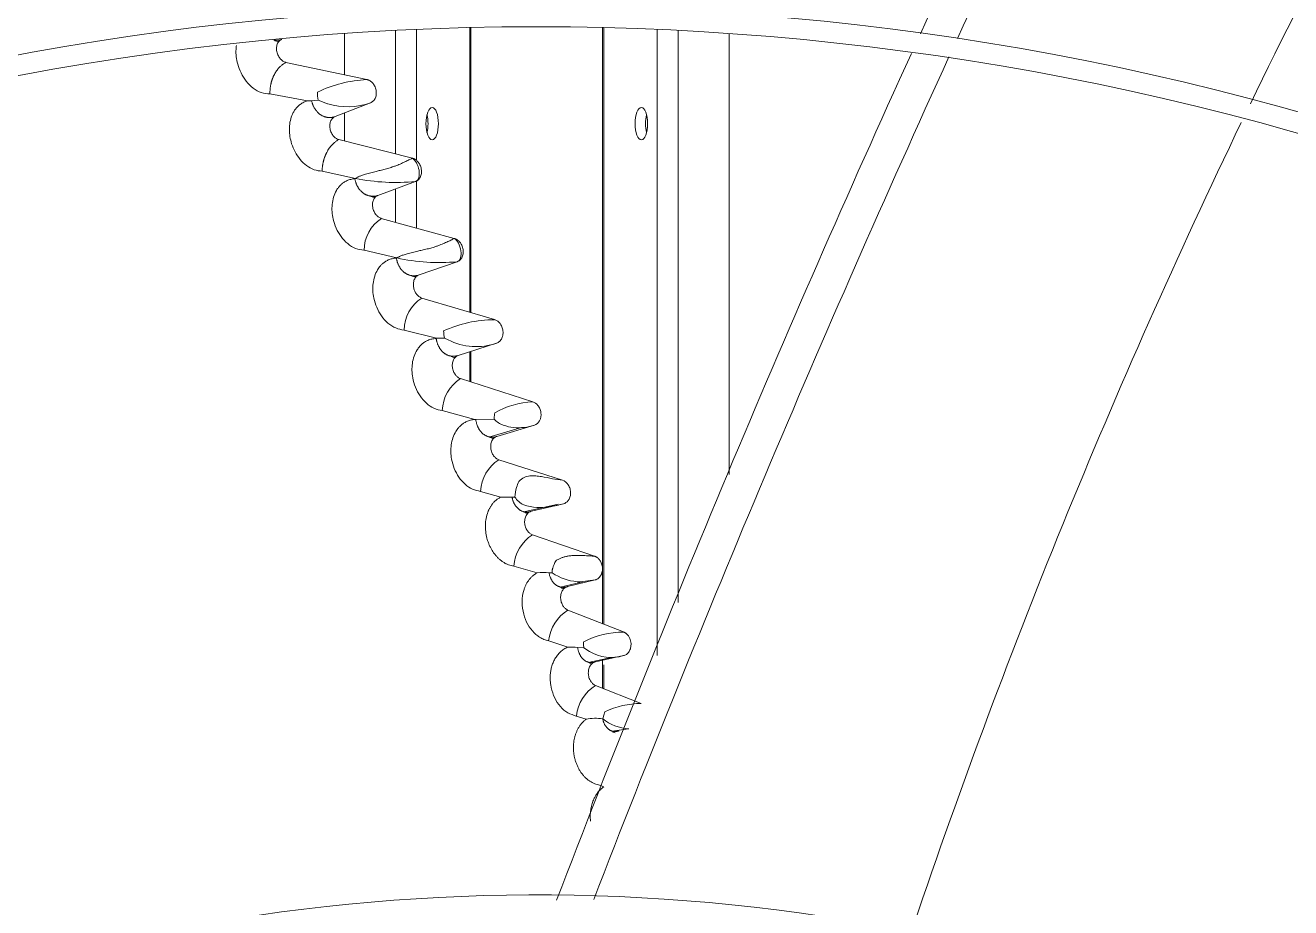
# Model space of a CAD drawing. Header units: millimetres. Extents: x 113490 to 142599, y -20467 to 115.
# Drawn here: x 131232.9 to 131389.6, y -10054.6 to -9945.3 of the extents above; entities that cross this region are included whole.
import ezdxf

# ---------------------------------------------------------------- set-up
doc = ezdxf.new("R2010")
doc.units = ezdxf.units.MM
doc.layers.add('DV3_0', color=7, linetype='Continuous')

msp = doc.modelspace()

# ---------------------------------------------------------------- linework, layer by layer
at = {"layer": 'DV3_0', "color": 7, "linetype": 'Continuous', "lineweight": 15}
for p, q in [((131272.43, -9951.44), (131272.43, -9946.32)), ((131288.09, -9980.89), (131288.09, -9945.59)), ((131304.39, -9945.59), (131304.39, -10019.41)), ((131320.05, -10000.94), (131320.05, -9946.32)), ((131265.19, -9949.9), (131275.19, -9952.02)), ((131263.21, -9953.81), (131267.87, -9954.66)), ((131269.11, -9954.08), (131269.1, -9953.59)), ((131269.18, -9954.58), (131269.11, -9954.08)), ((131269.18, -9954.58), (131268.37, -9954.66)), ((131270.35, -9955.02), (131269.18, -9954.58)), ((131275.67, -9954.89), (131271.26, -9956.62)), ((131272.43, -9959.64), (131272.43, -9956.16)), ((131271.74, -9959.47), (131280.84, -9961.77)), ((131269.67, -9963.38), (131273.8, -9964.28)), ((131273.8, -9964.28), (131273.72, -9964.3)), ((131281.24, -9964.65), (131276.58, -9966.37)), ((131276.99, -9969.22), (131286.03, -9971.71)), ((131274.86, -9973.17), (131278.91, -9974.12)), ((131278.91, -9974.12), (131278.86, -9974.13)), ((131286.37, -9974.59), (131281.66, -9976.22)), ((131282.01, -9979.09), (131291, -9981.76)), ((131279.81, -9983.05), (131283.84, -9984.07)), ((131283.84, -9984.07), (131283.79, -9984.09)), ((131284.82, -9984.04), (131283.84, -9984.07)), ((131284.72, -9983.35), (131284.71, -9983.16)), ((131284.75, -9983.64), (131284.72, -9983.35)), ((131284.82, -9984.04), (131284.75, -9983.64)), ((131285.28, -9984.27), (131284.82, -9984.04)), ((131291.27, -9984.65), (131286.51, -9986.18)), ((131288.09, -9989.47), (131288.09, -9985.68)), ((131286.8, -9989.06), (131295.74, -9991.92)), ((131284.53, -9993.02), (131288.56, -9994.12)), ((131290.95, -9994.09), (131288.69, -9994.13)), ((131290.31, -9996.3), (131294.34, -9995.12)), ((131295.94, -9994.83), (131291.3, -9996.21)), ((131291.54, -9999.1), (131299.41, -10001.63)), ((131289.28, -10003.03), (131291.79, -10003.72)), ((131293.18, -10003.72), (131291.79, -10003.72)), ((131293.53, -10003.72), (131293.17, -10003.72)), ((131294.63, -10005.57), (131298.9, -10004.59)), ((131299.54, -10004.56), (131295.57, -10005.49)), ((131295.71, -10008.4), (131303.39, -10011.05)), ((131293.4, -10012.28), (131296.27, -10013.12)), ((131298.27, -10012.34), (131298.38, -10012.07)), ((131298.14, -10013.11), (131297.75, -10013.11)), ((131298.52, -10013.34), (131298.14, -10013.11)), ((131299.14, -10014.89), (131301.93, -10014.23)), ((131303.47, -10013.98), (131300.03, -10014.81)), ((131303.47, -10013.98), (131301.63, -10014.24)), ((131300.09, -10017.72), (131306.98, -10020.43)), ((131297.71, -10021.53), (131300.09, -10022.31)), ((131302.03, -10022.03), (131302.04, -10021.64)), ((131302.05, -10022.4), (131301.3, -10022.36)), ((131302.05, -10022.4), (131302.03, -10022.03)), ((131302.78, -10022.86), (131302.05, -10022.4)), ((131302.61, -10024.2), (131305.48, -10023.58)), ((131306.97, -10023.36), (131303.51, -10024.13)), ((131304.39, -10023.82), (131304.39, -10027.4)), ((131303.52, -10027.06), (131309.16, -10029.29)), ((131301.13, -10030.84), (131302.34, -10031.24)), ((131304.4, -10031.19), (131304.52, -10030.75)), ((131304.52, -10030.75), (131304.68, -10030.34)), ((131305.58, -10032.73), (131307.61, -10032.41)), ((131303.87, -10039.37), (131304.54, -10039.61))]:
    msp.add_line(p, q, dxfattribs=at)
at = {"layer": 'DV3_0', "color": 7, "linetype": 'Continuous', "lineweight": 20}
for p, q in [((131278.74, -9961.24), (131278.74, -9945.94)), ((131281.36, -9962.06), (131281.36, -9945.81)), ((131287.93, -9980.84), (131287.93, -9945.59)), ((131304.55, -10019.47), (131304.55, -9945.59)), ((131311.12, -10023.34), (131311.12, -9945.81)), ((131313.74, -10016.77), (131313.74, -9945.94)), ((131281.36, -9970.42), (131281.36, -9964.57)), ((131278.74, -9969.7), (131278.74, -9965.57)), ((131287.93, -9989.42), (131287.93, -9985.73)), ((131304.55, -10027.47), (131304.55, -10024.49))]:
    msp.add_line(p, q, dxfattribs=at)
at = {"layer": 'DV3_0', "color": 7, "linetype": 'Continuous', "lineweight": 15}
for centre, radius, start, end in [((131296.24, -10288.99), 456, 45.9967, 135.345), ((131296.24, -10288.99), 453.5, 90, 135.5593), ((131296.24, -10288.99), 453.5, 45.9921, 90), ((133017.83, -10712.04), 1840.9, 151.96336, 155.42218), ((133095.01, -10747.41), 1921.39, 152.07515, 155.37903), ((132169.24, -10335.96), 872.25, 146.8819, 154.10499), ((131296.24, -10288.99), 346, 46.4603, 135.3186), ((131296.24, -10288.99), 343.5, 90, 135.6595), ((131296.24, -10288.99), 343.5, 46.1768, 90), ((131264.26, -9946.29), 1.01, 237.3185, 274.2111), ((133017.83, -10712.04), 1840.9, 155.5057, 159.04474), ((133095.01, -10747.41), 1921.39, 155.45411, 158.83061), ((131276.03, -9967.94), 15.94, 93.0225, 115.8037), ((131268.18, -9960.74), 6.08, 88.2156, 92.9435), ((131272.83, -9947.02), 8.37, 252.8205, 289.8805), ((132169.24, -10335.96), 872.25, 154.27465, 161.43083), ((131278.77, -9939.44), 25.33, 258.6846, 275.5926), ((131276.17, -9965.72), 0.892, 234.0269, 274.1956), ((131279.54, -9973.15), 4.67, 122.9395, 180.3161), ((131284.19, -9949.86), 24.83, 257.7251, 275.0524), ((131281.24, -9975.62), 0.85, 232.3055, 274.4729), ((131284.63, -9983.13), 4.82, 122.93, 179.0377), ((131291.15, -9997.3), 15.54, 90.5595, 114.5067), ((131288.72, -9977.53), 7.57, 242.9588, 289.7405), ((131286.08, -9985.64), 0.798, 230.1456, 274.5886), ((131289.44, -9993.19), 4.91, 122.562, 177.9785), ((131296.28, -10002.44), 10.53, 92.977, 119.9222), ((131296.53, -9994.28), 5.58, 169.9864, 173.5772), ((131288.28, -9997.84), 3.73, 83.6363, 85.6103), ((131297.38, -9994.36), 6.43, 173.7436, 177.5751), ((131294.18, -10003.23), 4.9, 122.5708, 177.6361), ((131299.19, -10004.1), 5.67, 164.1449, 176.1971), ((131298.79, -10003.97), 5.25, 155.3579, 164.2643), ((131295.57, -10002.5), 2.38, 211.0548, 246.3315), ((131296.64, -9998.94), 6.08, 250.5416, 281.6366), ((131296.47, -9993.61), 11.37, 277.0844, 285.6697), ((131298.39, -10012.62), 5, 122.4652, 176.1927), ((131304.04, -10014.54), 6.18, 151.3363, 156.4381), ((131297.08, -10018.99), 5.93, 83.4895, 97.7815), ((131301.83, -10007.67), 6.57, 239.7121, 268.2407), ((131302.86, -10022.1), 5.19, 122.293, 173.6198), ((131307.06, -10031.41), 10.97, 90.3743, 117.168), ((131300.45, -10028.24), 5.93, 81.7806, 93.4834), ((131305.47, -10018.15), 5.43, 240.2883, 286.0903), ((131306.28, -10031.44), 5.18, 122.1683, 173.2983), ((131309.26, -10039.75), 10.47, 90.5253, 115.9355), ((131303.52, -10037.08), 5.96, 81.5356, 101.4495), ((131307.88, -10026.9), 5.52, 230.9286, 267.3042), ((131296.24, -10288.99), 236, 46.5586, 135.2674)]:
    msp.add_arc(centre, radius, start, end, dxfattribs=at)
for centre in [(131283.29, -9957.49), (131309.19, -9957.49)]:
    msp.add_ellipse(centre, major_axis=(0, -2), ratio=0.386711, dxfattribs=at)
for centre, start_param, end_param in [((131282, -9957.49), 0.987507, 2.154086), ((131310.48, -9957.49), 4.129099, 5.295679)]:
    msp.add_ellipse(centre, major_axis=(0, -2), ratio=0.386711, start_param=start_param, end_param=end_param, dxfattribs=at)
for points, knots in [([(131259.05, -9947.83), (131259.03, -9947.98), (131258.95, -9948.73), (131259.1, -9949.9), (131259.6, -9951.24), (131260.25, -9952.27), (131261.1, -9953.13), (131262.13, -9953.72), (131262.85, -9953.78), (131263.21, -9953.81)], [0.3618158, 0.3618158, 0.3618158, 0.3618158, 0.3973455, 0.5388105, 0.6262607, 0.7173174, 0.8104477, 0.9044658, 1, 1, 1, 1]), ([(131263.69, -9947.15), (131263.73, -9947.16), (131263.81, -9947.17), (131263.92, -9947.17), (131264.05, -9947.17), (131264.17, -9947.16), (131264.3, -9947.15), (131264.42, -9947.12), (131264.54, -9947.09), (131264.62, -9947.07), (131264.66, -9947.05)], [0.7345722, 0.7345722, 0.7345722, 0.7345722, 0.7635849, 0.797214, 0.8309102, 0.8646595, 0.8984503, 0.9322737, 0.9661242, 1, 1, 1, 1]), ([(131264.66, -9947.05), (131264.64, -9947.06), (131264.59, -9947.08), (131264.52, -9947.12), (131264.46, -9947.16), (131264.4, -9947.21), (131264.31, -9947.3), (131264.2, -9947.44), (131264.1, -9947.64), (131264.04, -9947.88), (131264, -9948.23), (131264.06, -9948.7), (131264.25, -9949.12), (131264.44, -9949.4), (131264.58, -9949.56), (131264.73, -9949.69), (131264.88, -9949.78), (131265.04, -9949.86), (131265.14, -9949.89), (131265.19, -9949.9)], [0, 0, 0, 0, 0.024624, 0.049155, 0.073731, 0.098492, 0.123573, 0.188662, 0.254835, 0.324776, 0.395743, 0.542434, 0.68507, 0.744419, 0.803054, 0.853511, 0.90333, 0.951912, 1, 1, 1, 1]), ([(131263.21, -9953.81), (131263.21, -9953.76), (131263.2, -9953.64), (131263.21, -9953.48), (131263.22, -9953.32), (131263.23, -9953.16), (131263.25, -9953.02), (131263.27, -9952.88), (131263.29, -9952.75), (131263.31, -9952.63), (131263.34, -9952.51), (131263.36, -9952.41), (131263.39, -9952.31), (131263.42, -9952.22), (131263.44, -9952.13), (131263.47, -9952.06), (131263.5, -9951.99), (131263.52, -9951.92), (131263.54, -9951.87), (131263.56, -9951.82), (131263.58, -9951.78), (131263.59, -9951.74), (131263.6, -9951.71), (131263.61, -9951.69), (131263.62, -9951.68), (131263.66, -9951.58), (131263.75, -9951.4), (131263.88, -9951.17), (131264.02, -9950.95), (131264.16, -9950.75), (131264.31, -9950.58), (131264.46, -9950.43), (131264.61, -9950.29), (131264.76, -9950.17), (131264.9, -9950.07), (131265.05, -9949.98), (131265.15, -9949.93), (131265.19, -9949.9)], [0, 0, 0, 0, 0.034247, 0.066998, 0.098291, 0.128152, 0.156601, 0.183653, 0.209318, 0.233601, 0.256508, 0.27804, 0.298197, 0.31698, 0.334386, 0.350413, 0.365059, 0.378321, 0.390195, 0.400677, 0.409765, 0.417455, 0.423745, 0.428631, 0.432112, 0.434187, 0.49402, 0.552, 0.608212, 0.662712, 0.715543, 0.766744, 0.816357, 0.864431, 0.911021, 0.956188, 1, 1, 1, 1]), ([(131275.19, -9952.02), (131275.22, -9952.03), (131275.29, -9952.04), (131275.38, -9952.08), (131275.47, -9952.11), (131275.57, -9952.17), (131275.7, -9952.25), (131275.9, -9952.42), (131276.08, -9952.65), (131276.23, -9952.95), (131276.32, -9953.21), (131276.37, -9953.49), (131276.38, -9953.76), (131276.35, -9954.03), (131276.27, -9954.27), (131276.16, -9954.49), (131276.04, -9954.65), (131275.91, -9954.76), (131275.8, -9954.84), (131275.71, -9954.87), (131275.67, -9954.89)], [0, 0, 0, 0, 0.028272, 0.055544, 0.081933, 0.107568, 0.154556, 0.202641, 0.315382, 0.382024, 0.454683, 0.525592, 0.597115, 0.668375, 0.7388, 0.807176, 0.875116, 0.917708, 0.959123, 1, 1, 1, 1]), ([(131267.87, -9954.66), (131267.7, -9954.72), (131267.38, -9954.82), (131266.97, -9955.08), (131266.61, -9955.39), (131266.32, -9955.73), (131266.1, -9956.1), (131265.74, -9956.86), (131265.51, -9958.17), (131265.77, -9959.76), (131266.3, -9961.01), (131266.92, -9961.95), (131267.73, -9962.72), (131268.67, -9963.27), (131269.34, -9963.34), (131269.67, -9963.38)], [0, 0, 0, 0, 0.048864, 0.095129, 0.13896, 0.180413, 0.219499, 0.256141, 0.404018, 0.547159, 0.634107, 0.723737, 0.814827, 0.906766, 1, 1, 1, 1]), ([(131268.37, -9954.66), (131268.38, -9954.71), (131268.4, -9954.8), (131268.44, -9954.94), (131268.48, -9955.07), (131268.53, -9955.2), (131268.59, -9955.33), (131268.65, -9955.45), (131268.72, -9955.57), (131268.79, -9955.69), (131268.87, -9955.8), (131268.95, -9955.9), (131269.03, -9956), (131269.12, -9956.1), (131269.22, -9956.18), (131269.31, -9956.27), (131269.41, -9956.34), (131269.52, -9956.41), (131269.62, -9956.48), (131269.73, -9956.53), (131269.84, -9956.58), (131269.96, -9956.63), (131270.07, -9956.66), (131270.19, -9956.69), (131270.31, -9956.71), (131270.43, -9956.73), (131270.55, -9956.73), (131270.67, -9956.73), (131270.79, -9956.73), (131270.91, -9956.71), (131271.03, -9956.69), (131271.15, -9956.66), (131271.22, -9956.63), (131271.26, -9956.62)], [0, 0, 0, 0, 0.030384, 0.060748, 0.091135, 0.121579, 0.15211, 0.182752, 0.213525, 0.244442, 0.275515, 0.306752, 0.338161, 0.369745, 0.401509, 0.433456, 0.46559, 0.497915, 0.530435, 0.563144, 0.596034, 0.629096, 0.662315, 0.695677, 0.729167, 0.762768, 0.796466, 0.830245, 0.864093, 0.897998, 0.931954, 0.965955, 1, 1, 1, 1]), ([(131271.26, -9956.62), (131271.2, -9956.65), (131271.09, -9956.7), (131270.88, -9956.88), (131270.68, -9957.2), (131270.59, -9957.7), (131270.65, -9958.25), (131270.85, -9958.74), (131271.12, -9959.1), (131271.38, -9959.31), (131271.58, -9959.42), (131271.69, -9959.45), (131271.74, -9959.47)], [0, 0, 0, 0, 0.062102, 0.12489, 0.256734, 0.397285, 0.543216, 0.684976, 0.802585, 0.903031, 0.951697, 1, 1, 1, 1]), ([(131269.67, -9963.38), (131269.67, -9963.32), (131269.67, -9963.21), (131269.68, -9963.04), (131269.7, -9962.87), (131269.72, -9962.72), (131269.74, -9962.57), (131269.76, -9962.43), (131269.79, -9962.29), (131269.82, -9962.17), (131269.85, -9962.05), (131269.88, -9961.94), (131269.91, -9961.84), (131269.94, -9961.74), (131269.97, -9961.66), (131270, -9961.58), (131270.03, -9961.51), (131270.06, -9961.44), (131270.08, -9961.39), (131270.1, -9961.34), (131270.12, -9961.3), (131270.14, -9961.26), (131270.15, -9961.23), (131270.16, -9961.21), (131270.17, -9961.19), (131270.22, -9961.09), (131270.31, -9960.91), (131270.46, -9960.66), (131270.62, -9960.43), (131270.78, -9960.23), (131270.94, -9960.05), (131271.1, -9959.9), (131271.26, -9959.76), (131271.42, -9959.65), (131271.58, -9959.55), (131271.69, -9959.49), (131271.74, -9959.47)], [0, 0, 0, 0, 0.035273, 0.069011, 0.10125, 0.132017, 0.161329, 0.189202, 0.215643, 0.24066, 0.264255, 0.286432, 0.307189, 0.326528, 0.344447, 0.360943, 0.376014, 0.389658, 0.40187, 0.412649, 0.421991, 0.429892, 0.436351, 0.441364, 0.44493, 0.447047, 0.511167, 0.573116, 0.632997, 0.690884, 0.746841, 0.800927, 0.853208, 0.90376, 0.952661, 1, 1, 1, 1]), ([(131273.8, -9964.28), (131273.84, -9964.25), (131273.93, -9964.19), (131274.07, -9964.12), (131274.22, -9964.04), (131274.38, -9963.97), (131274.65, -9963.87), (131275.09, -9963.72), (131275.7, -9963.56), (131276.3, -9963.41), (131276.8, -9963.29), (131277.27, -9963.17), (131277.77, -9963.04), (131278.28, -9962.88), (131278.69, -9962.74), (131279.02, -9962.62), (131279.33, -9962.49), (131279.62, -9962.36), (131279.89, -9962.23), (131280.16, -9962.11), (131280.4, -9961.98), (131280.63, -9961.87), (131280.77, -9961.81), (131280.84, -9961.77)], [0, 0, 0, 0, 0.02239, 0.045542, 0.069487, 0.094252, 0.119858, 0.19121, 0.284759, 0.376509, 0.443355, 0.485065, 0.569332, 0.642591, 0.687514, 0.730371, 0.771441, 0.81104, 0.849517, 0.887246, 0.924627, 0.962072, 1, 1, 1, 1]), ([(131280.84, -9961.77), (131280.87, -9961.78), (131280.92, -9961.79), (131281, -9961.82), (131281.08, -9961.86), (131281.18, -9961.92), (131281.31, -9962), (131281.46, -9962.13), (131281.59, -9962.28), (131281.78, -9962.55), (131281.91, -9962.88), (131281.97, -9963.25), (131281.97, -9963.52), (131281.93, -9963.79), (131281.86, -9964.03), (131281.74, -9964.25), (131281.61, -9964.41), (131281.48, -9964.52), (131281.36, -9964.6), (131281.28, -9964.63), (131281.24, -9964.65)], [0, 0, 0, 0, 0.024123, 0.048338, 0.072771, 0.097546, 0.147172, 0.197151, 0.252995, 0.309556, 0.44801, 0.519109, 0.59083, 0.663237, 0.734728, 0.803122, 0.871248, 0.914926, 0.957627, 1, 1, 1, 1]), ([(131280.84, -9961.77), (131281.01, -9961.87), (131281.19, -9962.08), (131281.49, -9962.61), (131281.61, -9962.94), (131281.71, -9963.59), (131281.7, -9963.91), (131281.56, -9964.41), (131281.42, -9964.58), (131281.24, -9964.65)], [0, 0, 0, 0, 0.25, 0.25, 0.5, 0.5, 0.75, 0.75, 1, 1, 1, 1]), ([(131273.72, -9964.3), (131273.54, -9964.32), (131273.21, -9964.36), (131272.75, -9964.53), (131272.37, -9964.74), (131272.05, -9964.99), (131271.79, -9965.26), (131271.59, -9965.52), (131271.18, -9966.18), (131270.8, -9967.44), (131270.93, -9969.1), (131271.38, -9970.45), (131271.99, -9971.51), (131272.81, -9972.38), (131273.8, -9973.01), (131274.51, -9973.12), (131274.86, -9973.17)], [0, 0, 0, 0, 0.047122, 0.090496, 0.130241, 0.166434, 0.199058, 0.22806, 0.253363, 0.40011, 0.539149, 0.628436, 0.720179, 0.813041, 0.906165, 1, 1, 1, 1]), ([(131273.72, -9964.3), (131273.73, -9964.35), (131273.75, -9964.45), (131273.78, -9964.59), (131273.82, -9964.73), (131273.87, -9964.87), (131273.92, -9965), (131273.98, -9965.13), (131274.04, -9965.25), (131274.11, -9965.37), (131274.18, -9965.49), (131274.26, -9965.6), (131274.35, -9965.7), (131274.44, -9965.8), (131274.53, -9965.9), (131274.62, -9965.98), (131274.72, -9966.06), (131274.83, -9966.14), (131274.93, -9966.2), (131275.04, -9966.26), (131275.15, -9966.32), (131275.27, -9966.36), (131275.38, -9966.4), (131275.5, -9966.43), (131275.62, -9966.46), (131275.74, -9966.47), (131275.86, -9966.48), (131275.98, -9966.48), (131276.1, -9966.47), (131276.22, -9966.46), (131276.34, -9966.44), (131276.46, -9966.41), (131276.54, -9966.38), (131276.58, -9966.37)], [0, 0, 0, 0, 0.030635, 0.061224, 0.091813, 0.122439, 0.153133, 0.183919, 0.214818, 0.245844, 0.27701, 0.308323, 0.339791, 0.371419, 0.40321, 0.435168, 0.467299, 0.499607, 0.532097, 0.564763, 0.597599, 0.630594, 0.663734, 0.697006, 0.730393, 0.763879, 0.797449, 0.831089, 0.864786, 0.898531, 0.932316, 0.966139, 1, 1, 1, 1]), ([(131276.58, -9966.37), (131276.52, -9966.39), (131276.4, -9966.45), (131276.19, -9966.62), (131275.98, -9966.94), (131275.88, -9967.44), (131275.93, -9967.98), (131276.12, -9968.47), (131276.39, -9968.85), (131276.64, -9969.06), (131276.84, -9969.17), (131276.94, -9969.21), (131276.99, -9969.22)], [0, 0, 0, 0, 0.06232, 0.125349, 0.257498, 0.397954, 0.54335, 0.684485, 0.801986, 0.902662, 0.951486, 1, 1, 1, 1]), ([(131278.91, -9974.12), (131278.95, -9974.09), (131279.04, -9974.04), (131279.19, -9973.96), (131279.34, -9973.89), (131279.51, -9973.82), (131279.78, -9973.72), (131280.23, -9973.58), (131280.85, -9973.43), (131281.47, -9973.28), (131281.97, -9973.17), (131282.45, -9973.06), (131282.96, -9972.94), (131283.47, -9972.79), (131283.89, -9972.65), (131284.21, -9972.53), (131284.52, -9972.41), (131284.82, -9972.29), (131285.09, -9972.16), (131285.35, -9972.04), (131285.6, -9971.92), (131285.83, -9971.81), (131285.96, -9971.74), (131286.03, -9971.71)], [0, 0, 0, 0, 0.022591, 0.045965, 0.070153, 0.095183, 0.121079, 0.193087, 0.287972, 0.379275, 0.446421, 0.489214, 0.573272, 0.646377, 0.691029, 0.733567, 0.774271, 0.81346, 0.851488, 0.88874, 0.925625, 0.962567, 1, 1, 1, 1]), ([(131286.03, -9971.71), (131286.06, -9971.72), (131286.11, -9971.73), (131286.19, -9971.76), (131286.27, -9971.8), (131286.38, -9971.86), (131286.5, -9971.95), (131286.65, -9972.08), (131286.78, -9972.24), (131286.96, -9972.51), (131287.08, -9972.84), (131287.14, -9973.2), (131287.13, -9973.48), (131287.09, -9973.74), (131287.01, -9973.99), (131286.89, -9974.2), (131286.75, -9974.36), (131286.62, -9974.47), (131286.5, -9974.54), (131286.42, -9974.57), (131286.37, -9974.59)], [0, 0, 0, 0, 0.024221, 0.048526, 0.073043, 0.097896, 0.147641, 0.197716, 0.253529, 0.310059, 0.447944, 0.518776, 0.590268, 0.662595, 0.734061, 0.802568, 0.870843, 0.914661, 0.957497, 1, 1, 1, 1]), ([(131286.03, -9971.71), (131286.21, -9971.81), (131286.39, -9972.02), (131286.68, -9972.56), (131286.79, -9972.9), (131286.89, -9973.55), (131286.87, -9973.86), (131286.71, -9974.36), (131286.56, -9974.53), (131286.37, -9974.59)], [0, 0, 0, 0, 0.25, 0.25, 0.5, 0.5, 0.75, 0.75, 1, 1, 1, 1]), ([(131278.86, -9974.13), (131278.68, -9974.15), (131278.33, -9974.19), (131277.87, -9974.35), (131277.47, -9974.57), (131277.15, -9974.82), (131276.89, -9975.08), (131276.69, -9975.34), (131276.27, -9975.98), (131275.87, -9977.22), (131275.96, -9978.88), (131276.39, -9980.25), (131276.98, -9981.33), (131277.79, -9982.22), (131278.76, -9982.87), (131279.46, -9982.99), (131279.81, -9983.05)], [0, 0, 0, 0, 0.048442, 0.092755, 0.133055, 0.169407, 0.201787, 0.230133, 0.254365, 0.400813, 0.538758, 0.629112, 0.721369, 0.814231, 0.906977, 1, 1, 1, 1]), ([(131278.86, -9974.13), (131278.87, -9974.18), (131278.89, -9974.28), (131278.92, -9974.42), (131278.95, -9974.56), (131279, -9974.7), (131279.05, -9974.83), (131279.11, -9974.96), (131279.17, -9975.09), (131279.23, -9975.21), (131279.31, -9975.33), (131279.38, -9975.44), (131279.46, -9975.54), (131279.55, -9975.64), (131279.64, -9975.74), (131279.73, -9975.83), (131279.83, -9975.91), (131279.93, -9975.98), (131280.04, -9976.05), (131280.14, -9976.11), (131280.25, -9976.16), (131280.37, -9976.21), (131280.48, -9976.25), (131280.6, -9976.28), (131280.71, -9976.31), (131280.83, -9976.32), (131280.95, -9976.33), (131281.07, -9976.33), (131281.19, -9976.33), (131281.31, -9976.31), (131281.42, -9976.29), (131281.54, -9976.26), (131281.62, -9976.23), (131281.66, -9976.22)], [0, 0, 0, 0, 0.030734, 0.061421, 0.092104, 0.12282, 0.1536, 0.184466, 0.215439, 0.246533, 0.277759, 0.309125, 0.340636, 0.372297, 0.404113, 0.436086, 0.468222, 0.500526, 0.533002, 0.565646, 0.598452, 0.631408, 0.664503, 0.697721, 0.731048, 0.764467, 0.797965, 0.831527, 0.865142, 0.898801, 0.932497, 0.96623, 1, 1, 1, 1]), ([(131281.66, -9976.22), (131281.6, -9976.25), (131281.48, -9976.3), (131281.26, -9976.47), (131281.05, -9976.78), (131280.94, -9977.28), (131280.97, -9977.82), (131281.15, -9978.32), (131281.41, -9978.7), (131281.66, -9978.91), (131281.86, -9979.03), (131281.96, -9979.07), (131282.01, -9979.09)], [0, 0, 0, 0, 0.062549, 0.125812, 0.258284, 0.398682, 0.543566, 0.684075, 0.801456, 0.902317, 0.951347, 1, 1, 1, 1]), ([(131291, -9981.76), (131291.12, -9981.8), (131291.34, -9981.89), (131291.64, -9982.15), (131291.89, -9982.53), (131292.06, -9983.02), (131292.08, -9983.57), (131291.94, -9984.08), (131291.7, -9984.4), (131291.47, -9984.58), (131291.34, -9984.63), (131291.27, -9984.65)], [0, 0, 0, 0, 0.104422, 0.203054, 0.315004, 0.452188, 0.594733, 0.73555, 0.873812, 0.937759, 1, 1, 1, 1]), ([(131283.79, -9984.09), (131283.6, -9984.1), (131283.24, -9984.14), (131282.76, -9984.3), (131282.36, -9984.52), (131282.03, -9984.77), (131281.78, -9985.02), (131281.58, -9985.27), (131281.15, -9985.89), (131280.73, -9987.11), (131280.79, -9988.76), (131281.18, -9990.14), (131281.76, -9991.24), (131282.54, -9992.15), (131283.5, -9992.81), (131284.19, -9992.95), (131284.53, -9993.02)], [0, 0, 0, 0, 0.050205, 0.095756, 0.136766, 0.173286, 0.205281, 0.232678, 0.25539, 0.401679, 0.538547, 0.629872, 0.722586, 0.815422, 0.907786, 1, 1, 1, 1]), ([(131283.79, -9984.09), (131283.79, -9984.13), (131283.81, -9984.23), (131283.84, -9984.37), (131283.87, -9984.51), (131283.91, -9984.65), (131283.96, -9984.78), (131284.02, -9984.91), (131284.07, -9985.04), (131284.14, -9985.16), (131284.21, -9985.28), (131284.28, -9985.39), (131284.36, -9985.5), (131284.44, -9985.6), (131284.53, -9985.69), (131284.62, -9985.78), (131284.72, -9985.86), (131284.82, -9985.94), (131284.92, -9986.01), (131285.02, -9986.07), (131285.13, -9986.12), (131285.24, -9986.17), (131285.35, -9986.21), (131285.46, -9986.24), (131285.58, -9986.27), (131285.69, -9986.28), (131285.81, -9986.29), (131285.93, -9986.3), (131286.04, -9986.29), (131286.16, -9986.28), (131286.28, -9986.25), (131286.39, -9986.22), (131286.47, -9986.2), (131286.51, -9986.18)], [0, 0, 0, 0, 0.030851, 0.061651, 0.092443, 0.123263, 0.154141, 0.185099, 0.216157, 0.247329, 0.278623, 0.310048, 0.341609, 0.37331, 0.405155, 0.437146, 0.46929, 0.50159, 0.534052, 0.566673, 0.599445, 0.632359, 0.665402, 0.69856, 0.731818, 0.765162, 0.798576, 0.832048, 0.865567, 0.899125, 0.932715, 0.966339, 1, 1, 1, 1]), ([(131286.51, -9986.18), (131286.45, -9986.21), (131286.33, -9986.26), (131286.11, -9986.43), (131285.89, -9986.74), (131285.76, -9987.23), (131285.78, -9987.77), (131285.95, -9988.27), (131286.2, -9988.66), (131286.44, -9988.88), (131286.64, -9989), (131286.74, -9989.04), (131286.8, -9989.06)], [0, 0, 0, 0, 0.062812, 0.126364, 0.259394, 0.400016, 0.544658, 0.684677, 0.801948, 0.903051, 0.951597, 1, 1, 1, 1]), ([(131295.94, -9994.83), (131296.2, -9994.75), (131296.44, -9994.55), (131296.74, -9993.99), (131296.8, -9993.63), (131296.73, -9993.1), (131296.68, -9992.92), (131296.55, -9992.62), (131296.47, -9992.49), (131296.2, -9992.16), (131296, -9992.01), (131295.74, -9991.92)], [0, 0, 0, 0, 0.25, 0.25, 0.5, 0.5, 0.625, 0.625, 0.75, 0.75, 1, 1, 1, 1]), ([(131288.56, -9994.12), (131288.38, -9994.14), (131288.04, -9994.18), (131287.57, -9994.36), (131287.18, -9994.57), (131286.85, -9994.83), (131286.59, -9995.09), (131286.39, -9995.34), (131285.97, -9995.98), (131285.55, -9997.2), (131285.6, -9998.84), (131285.99, -10000.21), (131286.56, -10001.29), (131287.34, -10002.18), (131288.27, -10002.82), (131288.94, -10002.96), (131289.28, -10003.03)], [0, 0, 0, 0, 0.049141, 0.094092, 0.13496, 0.171784, 0.204539, 0.23317, 0.257605, 0.403931, 0.540449, 0.632484, 0.72525, 0.817543, 0.909024, 1, 1, 1, 1]), ([(131288.69, -9994.13), (131288.7, -9994.18), (131288.71, -9994.28), (131288.74, -9994.42), (131288.77, -9994.55), (131288.81, -9994.69), (131288.85, -9994.82), (131288.9, -9994.95), (131288.96, -9995.07), (131289.02, -9995.19), (131289.08, -9995.31), (131289.16, -9995.42), (131289.23, -9995.52), (131289.31, -9995.62), (131289.39, -9995.72), (131289.48, -9995.8), (131289.57, -9995.89), (131289.67, -9995.96), (131289.77, -9996.03), (131289.87, -9996.09), (131289.97, -9996.14), (131290.07, -9996.19), (131290.18, -9996.23), (131290.29, -9996.26), (131290.4, -9996.29), (131290.51, -9996.3), (131290.63, -9996.31), (131290.74, -9996.32), (131290.85, -9996.31), (131290.97, -9996.3), (131291.08, -9996.28), (131291.19, -9996.25), (131291.27, -9996.22), (131291.3, -9996.21)], [0, 0, 0, 0, 0.030903, 0.061757, 0.092606, 0.123482, 0.154416, 0.185429, 0.216539, 0.247758, 0.279095, 0.310558, 0.342151, 0.373878, 0.405741, 0.437743, 0.46989, 0.502187, 0.534638, 0.56724, 0.599989, 0.632874, 0.665883, 0.699003, 0.732219, 0.765517, 0.798883, 0.832304, 0.86577, 0.899275, 0.932814, 0.966387, 1, 1, 1, 1]), ([(131290.95, -9994.09), (131291.28, -9994.42), (131291.67, -9994.66), (131292.5, -9994.98), (131292.93, -9995.07), (131294.24, -9995.2), (131295.13, -9995.09), (131295.94, -9994.83)], [0, 0, 0, 0, 0.25, 0.25, 0.5, 0.5, 1, 1, 1, 1]), ([(131291.3, -9996.21), (131291.24, -9996.23), (131291.12, -9996.28), (131290.89, -9996.44), (131290.66, -9996.75), (131290.52, -9997.24), (131290.53, -9997.79), (131290.69, -9998.3), (131290.94, -9998.69), (131291.18, -9998.92), (131291.38, -9999.04), (131291.49, -9999.08), (131291.54, -9999.1)], [0, 0, 0, 0, 0.062383, 0.125326, 0.258613, 0.399122, 0.543125, 0.682116, 0.798667, 0.899797, 0.950261, 1, 1, 1, 1]), ([(131299.41, -10001.63), (131299.02, -10001.6), (131298.6, -10001.53), (131297.74, -10001.37), (131297.28, -10001.28), (131296.58, -10001.16), (131296.34, -10001.13), (131295.87, -10001.1), (131295.63, -10001.09), (131295.14, -10001.14), (131294.9, -10001.19), (131294.44, -10001.4), (131294.22, -10001.55), (131294.02, -10001.78)], [0, 0, 0, 0, 0.25, 0.25, 0.5, 0.5, 0.625, 0.625, 0.75, 0.75, 0.875, 0.875, 1, 1, 1, 1]), ([(131299.54, -10004.56), (131299.75, -10004.51), (131299.97, -10004.37), (131300.3, -10003.93), (131300.41, -10003.61), (131300.43, -10003.08), (131300.4, -10002.89), (131300.31, -10002.53), (131300.23, -10002.37), (131299.96, -10001.94), (131299.73, -10001.75), (131299.41, -10001.63)], [0, 0, 0, 0, 0.25, 0.25, 0.5, 0.5, 0.625, 0.625, 0.75, 0.75, 1, 1, 1, 1]), ([(131291.79, -10003.72), (131291.74, -10003.75), (131291.64, -10003.8), (131291.49, -10003.89), (131291.35, -10003.99), (131291.22, -10004.09), (131291.09, -10004.2), (131290.98, -10004.31), (131290.87, -10004.43), (131290.76, -10004.56), (131290.67, -10004.68), (131290.58, -10004.81), (131290.49, -10004.95), (131290.42, -10005.08), (131290.34, -10005.22), (131290.28, -10005.36), (131290.22, -10005.49), (131290.17, -10005.63), (131290.05, -10005.98), (131289.91, -10006.56), (131289.86, -10007.38), (131289.92, -10008.2), (131290.07, -10008.87), (131290.24, -10009.38), (131290.4, -10009.75), (131290.58, -10010.11), (131290.78, -10010.45), (131291.01, -10010.78), (131291.25, -10011.08), (131291.52, -10011.35), (131291.81, -10011.59), (131292.11, -10011.81), (131292.42, -10011.98), (131292.74, -10012.12), (131293.07, -10012.23), (131293.29, -10012.26), (131293.4, -10012.28)], [0, 0, 0, 0, 0.017715, 0.035156, 0.052326, 0.069229, 0.085873, 0.102262, 0.118404, 0.134304, 0.149969, 0.165394, 0.18057, 0.19549, 0.21015, 0.224545, 0.238672, 0.252532, 0.266123, 0.340487, 0.413318, 0.484312, 0.552986, 0.587561, 0.622228, 0.656954, 0.691675, 0.726322, 0.760835, 0.79523, 0.829551, 0.863797, 0.897929, 0.931953, 0.965962, 1, 1, 1, 1]), ([(131293.17, -10003.72), (131293.18, -10003.76), (131293.2, -10003.85), (131293.23, -10003.98), (131293.27, -10004.11), (131293.31, -10004.24), (131293.36, -10004.36), (131293.41, -10004.47), (131293.47, -10004.59), (131293.54, -10004.7), (131293.6, -10004.8), (131293.68, -10004.9), (131293.75, -10004.99), (131293.83, -10005.08), (131293.92, -10005.16), (131294.01, -10005.23), (131294.1, -10005.3), (131294.19, -10005.36), (131294.29, -10005.42), (131294.39, -10005.46), (131294.49, -10005.5), (131294.6, -10005.54), (131294.7, -10005.56), (131294.81, -10005.58), (131294.92, -10005.59), (131295.03, -10005.59), (131295.14, -10005.59), (131295.25, -10005.58), (131295.36, -10005.55), (131295.47, -10005.53), (131295.54, -10005.5), (131295.57, -10005.49)], [0, 0, 0, 0, 0.032614, 0.065252, 0.097952, 0.130745, 0.163655, 0.1967, 0.229895, 0.263248, 0.296767, 0.330454, 0.364311, 0.398342, 0.432546, 0.466926, 0.501487, 0.536231, 0.571155, 0.606253, 0.641513, 0.676921, 0.712464, 0.748124, 0.783887, 0.819738, 0.855665, 0.891658, 0.927712, 0.963824, 1, 1, 1, 1]), ([(131295.57, -10005.49), (131295.51, -10005.51), (131295.39, -10005.54), (131295.16, -10005.69), (131294.91, -10005.98), (131294.74, -10006.47), (131294.72, -10007.02), (131294.86, -10007.55), (131295.1, -10007.96), (131295.38, -10008.25), (131295.6, -10008.35), (131295.71, -10008.4)], [0, 0, 0, 0, 0.05997, 0.119652, 0.253572, 0.393841, 0.538208, 0.67793, 0.796111, 0.898999, 1, 1, 1, 1]), ([(131298.14, -10013.11), (131298.14, -10013.1), (131298.13, -10013.07), (131298.13, -10013.01), (131298.13, -10012.95), (131298.14, -10012.87), (131298.15, -10012.79), (131298.17, -10012.69), (131298.19, -10012.58), (131298.23, -10012.47), (131298.25, -10012.38), (131298.27, -10012.34)], [0, 0, 0, 0, 0.056086, 0.124592, 0.206444, 0.302202, 0.412239, 0.536828, 0.67619, 0.830519, 1, 1, 1, 1]), ([(131298.62, -10011.57), (131298.67, -10011.54), (131298.78, -10011.48), (131298.95, -10011.4), (131299.12, -10011.32), (131299.29, -10011.25), (131299.47, -10011.19), (131299.64, -10011.14), (131299.82, -10011.09), (131300.01, -10011.05), (131300.19, -10011.02), (131300.38, -10011), (131300.69, -10010.96), (131301.23, -10010.95), (131301.85, -10010.96), (131302.39, -10010.99), (131302.77, -10011.01), (131303.09, -10011.03), (131303.3, -10011.05), (131303.39, -10011.05)], [0, 0, 0, 0, 0.038089, 0.076072, 0.113983, 0.151854, 0.189717, 0.227605, 0.265552, 0.30359, 0.341755, 0.380079, 0.4186, 0.536848, 0.713623, 0.799402, 0.875674, 0.942505, 1, 1, 1, 1]), ([(131303.39, -10011.05), (131303.42, -10011.06), (131303.47, -10011.08), (131303.55, -10011.12), (131303.63, -10011.16), (131303.73, -10011.23), (131303.86, -10011.33), (131304.04, -10011.53), (131304.24, -10011.88), (131304.36, -10012.3), (131304.37, -10012.66), (131304.34, -10012.94), (131304.28, -10013.2), (131304.17, -10013.43), (131304.02, -10013.64), (131303.87, -10013.78), (131303.73, -10013.88), (131303.6, -10013.94), (131303.51, -10013.97), (131303.47, -10013.98)], [0, 0, 0, 0, 0.025576, 0.050828, 0.075886, 0.100887, 0.151436, 0.201506, 0.315258, 0.449485, 0.520353, 0.591225, 0.66263, 0.73384, 0.803002, 0.871846, 0.915591, 0.958096, 1, 1, 1, 1]), ([(131296.28, -10013.12), (131296.22, -10013.15), (131296.12, -10013.21), (131295.97, -10013.31), (131295.83, -10013.41), (131295.7, -10013.52), (131295.58, -10013.64), (131295.46, -10013.76), (131295.35, -10013.89), (131295.25, -10014.02), (131295.15, -10014.16), (131295.06, -10014.29), (131294.98, -10014.43), (131294.9, -10014.58), (131294.83, -10014.72), (131294.77, -10014.87), (131294.71, -10015.01), (131294.51, -10015.59), (131294.34, -10016.68), (131294.55, -10018.2), (131295.08, -10019.52), (131295.67, -10020.31), (131296.12, -10020.73), (131296.35, -10020.92), (131296.59, -10021.09), (131296.85, -10021.24), (131297.13, -10021.36), (131297.41, -10021.46), (131297.61, -10021.51), (131297.71, -10021.53)], [0, 0, 0, 0, 0.018817, 0.037348, 0.055597, 0.073569, 0.09127, 0.108708, 0.125889, 0.142819, 0.159493, 0.175902, 0.192041, 0.207905, 0.223492, 0.2388, 0.25383, 0.268582, 0.415011, 0.552776, 0.67402, 0.79141, 0.819351, 0.847915, 0.877094, 0.906873, 0.937274, 0.968319, 1, 1, 1, 1]), ([(131297.75, -10013.11), (131297.76, -10013.15), (131297.78, -10013.25), (131297.81, -10013.39), (131297.85, -10013.52), (131297.9, -10013.66), (131297.96, -10013.78), (131298.02, -10013.91), (131298.08, -10014.02), (131298.15, -10014.13), (131298.23, -10014.24), (131298.31, -10014.34), (131298.4, -10014.43), (131298.49, -10014.52), (131298.59, -10014.59), (131298.69, -10014.66), (131298.79, -10014.73), (131298.89, -10014.78), (131299, -10014.82), (131299.11, -10014.86), (131299.22, -10014.88), (131299.34, -10014.9), (131299.45, -10014.91), (131299.57, -10014.91), (131299.69, -10014.9), (131299.8, -10014.88), (131299.92, -10014.85), (131300, -10014.82), (131300.03, -10014.81)], [0, 0, 0, 0, 0.036312, 0.072675, 0.109138, 0.145736, 0.182499, 0.219445, 0.256589, 0.293938, 0.331498, 0.369271, 0.407259, 0.445463, 0.483887, 0.522537, 0.561414, 0.600511, 0.639815, 0.67931, 0.718976, 0.758793, 0.798742, 0.838804, 0.878966, 0.919219, 0.959562, 1, 1, 1, 1]), ([(131300.03, -10014.81), (131299.97, -10014.83), (131299.84, -10014.87), (131299.6, -10015.03), (131299.36, -10015.32), (131299.19, -10015.8), (131299.17, -10016.35), (131299.29, -10016.86), (131299.52, -10017.27), (131299.79, -10017.56), (131299.99, -10017.67), (131300.09, -10017.72)], [0, 0, 0, 0, 0.063606, 0.127788, 0.262263, 0.402306, 0.545436, 0.683079, 0.800209, 0.900766, 1, 1, 1, 1]), ([(131306.98, -10020.43), (131307.02, -10020.45), (131307.08, -10020.48), (131307.18, -10020.53), (131307.27, -10020.59), (131307.35, -10020.66), (131307.43, -10020.74), (131307.51, -10020.82), (131307.59, -10020.93), (131307.67, -10021.06), (131307.77, -10021.26), (131307.86, -10021.52), (131307.91, -10021.83), (131307.9, -10022.12), (131307.86, -10022.39), (131307.78, -10022.64), (131307.66, -10022.87), (131307.51, -10023.06), (131307.34, -10023.21), (131307.16, -10023.31), (131307.03, -10023.35), (131306.97, -10023.36)], [0, 0, 0, 0, 0.031417, 0.062006, 0.091951, 0.121453, 0.150719, 0.179962, 0.209396, 0.255243, 0.300893, 0.380652, 0.461696, 0.532094, 0.603004, 0.673792, 0.744016, 0.813253, 0.88202, 0.941727, 1, 1, 1, 1]), ([(131300.09, -10022.31), (131299.92, -10022.39), (131299.59, -10022.55), (131299.15, -10022.9), (131298.78, -10023.3), (131298.48, -10023.76), (131298.24, -10024.25), (131298.06, -10024.77), (131297.95, -10025.29), (131297.9, -10025.82), (131297.89, -10026.34), (131297.94, -10026.84), (131298.07, -10027.6), (131298.41, -10028.61), (131299.12, -10029.71), (131300.06, -10030.52), (131300.77, -10030.73), (131301.13, -10030.84)], [0, 0, 0, 0, 0.057149, 0.112708, 0.166865, 0.21973, 0.271209, 0.321317, 0.369954, 0.416919, 0.462187, 0.505684, 0.547208, 0.663083, 0.777602, 0.889838, 1, 1, 1, 1]), ([(131301.3, -10022.36), (131301.31, -10022.41), (131301.32, -10022.51), (131301.35, -10022.65), (131301.39, -10022.79), (131301.43, -10022.93), (131301.48, -10023.06), (131301.54, -10023.18), (131301.6, -10023.3), (131301.67, -10023.42), (131301.74, -10023.53), (131301.82, -10023.63), (131301.9, -10023.72), (131301.99, -10023.81), (131302.08, -10023.89), (131302.18, -10023.97), (131302.28, -10024.03), (131302.38, -10024.09), (131302.49, -10024.13), (131302.59, -10024.17), (131302.71, -10024.2), (131302.82, -10024.22), (131302.93, -10024.23), (131303.05, -10024.23), (131303.16, -10024.22), (131303.28, -10024.2), (131303.39, -10024.17), (131303.47, -10024.14), (131303.51, -10024.13)], [0, 0, 0, 0, 0.036459, 0.072947, 0.109516, 0.146205, 0.183044, 0.220053, 0.257249, 0.294638, 0.332226, 0.370016, 0.408009, 0.446207, 0.484616, 0.523242, 0.562089, 0.60115, 0.640412, 0.67986, 0.719474, 0.759232, 0.799116, 0.839109, 0.879197, 0.919372, 0.959637, 1, 1, 1, 1]), ([(131303.51, -10024.13), (131303.44, -10024.15), (131303.31, -10024.19), (131303.07, -10024.34), (131302.81, -10024.63), (131302.63, -10025.11), (131302.6, -10025.66), (131302.71, -10026.18), (131302.93, -10026.59), (131303.2, -10026.9), (131303.41, -10027), (131303.52, -10027.06)], [0, 0, 0, 0, 0.063282, 0.127415, 0.261665, 0.401231, 0.543573, 0.679986, 0.796697, 0.899021, 1, 1, 1, 1]), ([(131302.34, -10031.24), (131302.29, -10031.28), (131302.19, -10031.35), (131302.05, -10031.48), (131301.92, -10031.61), (131301.8, -10031.74), (131301.68, -10031.88), (131301.57, -10032.03), (131301.47, -10032.19), (131301.38, -10032.34), (131301.29, -10032.5), (131301.21, -10032.67), (131301.14, -10032.84), (131301.07, -10033.01), (131301.01, -10033.18), (131300.96, -10033.36), (131300.91, -10033.53), (131300.88, -10033.71), (131300.84, -10033.89), (131300.82, -10034.07), (131300.8, -10034.24), (131300.79, -10034.42), (131300.78, -10034.6), (131300.78, -10034.77), (131300.78, -10034.94), (131300.79, -10035.12), (131300.8, -10035.28), (131300.82, -10035.45), (131300.84, -10035.61), (131300.87, -10035.77), (131300.9, -10035.93), (131300.94, -10036.08), (131301, -10036.32), (131301.1, -10036.64), (131301.26, -10037.03), (131301.44, -10037.4), (131301.65, -10037.74), (131301.88, -10038.06), (131302.12, -10038.35), (131302.39, -10038.6), (131302.67, -10038.83), (131302.96, -10039.01), (131303.26, -10039.17), (131303.56, -10039.29), (131303.77, -10039.34), (131303.87, -10039.37)], [0, 0, 0, 0, 0.020309, 0.040447, 0.060423, 0.080248, 0.09992, 0.119433, 0.138781, 0.157961, 0.176973, 0.195818, 0.214498, 0.233017, 0.251374, 0.26956, 0.287567, 0.305393, 0.323035, 0.340489, 0.35775, 0.37482, 0.3917, 0.408386, 0.424867, 0.44113, 0.457168, 0.472974, 0.488545, 0.50388, 0.518979, 0.533845, 0.548482, 0.588745, 0.628628, 0.668041, 0.706944, 0.745348, 0.783247, 0.820607, 0.857432, 0.893732, 0.929562, 0.964982, 1, 1, 1, 1]), ([(131304.4, -10031.19), (131304.41, -10031.23), (131304.43, -10031.32), (131304.46, -10031.46), (131304.51, -10031.59), (131304.56, -10031.71), (131304.61, -10031.83), (131304.67, -10031.95), (131304.74, -10032.05), (131304.81, -10032.16), (131304.89, -10032.25), (131304.97, -10032.34), (131305.06, -10032.42), (131305.15, -10032.49), (131305.24, -10032.56), (131305.34, -10032.62), (131305.44, -10032.66), (131305.54, -10032.7), (131305.65, -10032.73), (131305.76, -10032.75), (131305.87, -10032.76), (131305.98, -10032.76), (131306.09, -10032.75), (131306.21, -10032.73), (131306.32, -10032.7), (131306.39, -10032.68), (131306.43, -10032.66)], [0, 0, 0, 0, 0.039379, 0.078861, 0.118492, 0.158305, 0.198326, 0.23857, 0.279045, 0.319755, 0.360702, 0.401883, 0.443299, 0.484951, 0.526844, 0.568977, 0.611341, 0.653922, 0.696699, 0.73965, 0.782752, 0.825986, 0.869335, 0.912787, 0.956339, 1, 1, 1, 1]), ([(131304.54, -10039.61), (131304.39, -10039.72), (131304.11, -10039.93), (131303.77, -10040.33), (131303.51, -10040.71), (131303.32, -10041.07), (131303.19, -10041.38), (131302.97, -10042.03), (131302.83, -10042.87), (131302.87, -10043.63), (131302.89, -10043.88)], [0, 0, 0, 0, 0.0616123, 0.116592, 0.1647515, 0.2059152, 0.2399771, 0.2668323, 0.4116091, 0.481686, 0.481686, 0.481686, 0.481686])]:
    msp.add_open_spline(points, degree=3, knots=knots, dxfattribs=at)
for points in [[(131290.91, -9996.46), (131290.65, -9996.45), (131290.47, -9996.39), (131290.37, -9996.27)], [(131295.15, -10005.74), (131294.9, -10005.72), (131294.75, -10005.65), (131294.68, -10005.54)], [(131299.61, -10015.06), (131299.38, -10015.04), (131299.25, -10014.97), (131299.19, -10014.86)], [(131303.06, -10024.38), (131302.84, -10024.36), (131302.71, -10024.29), (131302.67, -10024.18)], [(131305.94, -10032.91), (131305.74, -10032.88), (131305.63, -10032.81), (131305.61, -10032.71)]]:
    msp.add_open_spline(points, degree=3, dxfattribs=at)

doc.saveas('drawing.dxf')
